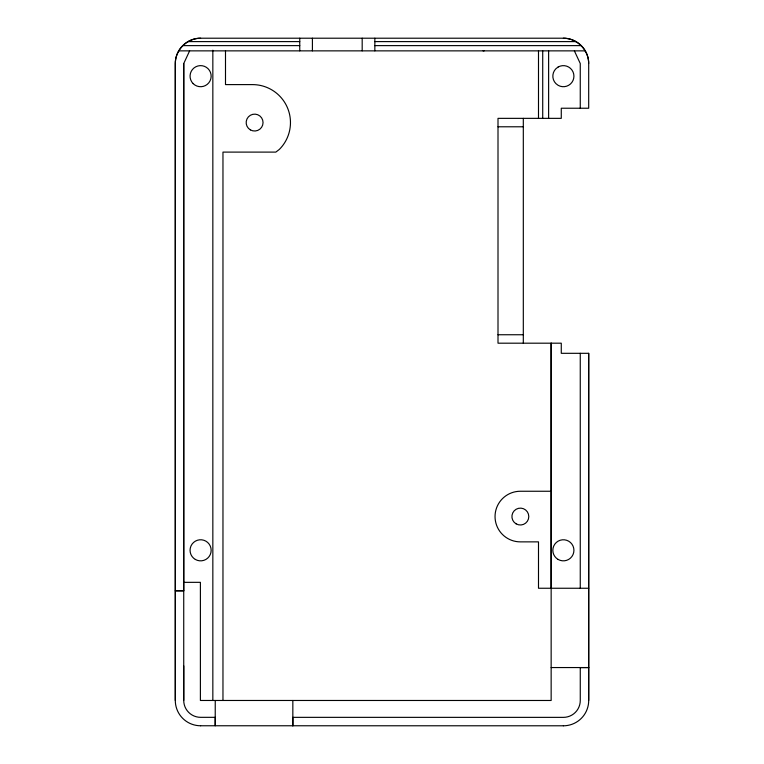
<?xml version="1.0" encoding="UTF-8"?>
<svg xmlns="http://www.w3.org/2000/svg" width="764" height="764" viewBox="0 0 764 764"><rect width="100%" height="100%" fill="white"/><g stroke="black" fill="none" stroke-linecap="round" stroke-linejoin="round"><path stroke-width="1.15" d="M189.625 50.863L183.742 63.517L183.732 590.801L175.3 590.801L175.3 63.517C175.214 49.966 187.065 38.124 200.607 38.21L563.383 38.21C576.925 38.124 588.777 49.966 588.691 63.517L588.691 108.23L561.273 108.23L561.273 118.353L498.004 118.353L498.004 343.189L561.273 343.189L561.273 353.312L588.691 353.312L588.7 700.492A25.307 25.307 0 0 1 563.393 725.8M200.607 725.762A25.307 25.307 0 0 1 175.3 700.454L175.319 590.782L183.752 590.792M215.247 700.473L215.219 725.79L215.247 717.329L200.607 717.329A16.875 16.875 0 0 1 183.732 700.454L183.742 665.883M292.841 700.473L292.841 725.79L292.841 717.348L563.393 717.367A16.875 16.875 0 0 0 580.268 700.492L580.268 667.574L588.7 667.564M551.15 588.251L551.15 343.189L551.15 700.483L200.397 700.473L200.397 582.33L183.732 582.349M580.258 588.251L580.258 353.312M588.691 700.473L588.691 353.312M187.954 41.6L299.755 41.6M374.847 41.6L576.037 41.6M182.711 45.62L299.755 45.62M374.847 45.62L581.28 45.62M483.077 50.863L484.08 50.863M178.69 50.863L585.3 50.863M498.004 126.786L523.311 126.786M498.004 334.747L523.311 334.747M551.15 491.252L520.36 491.252A25.307 25.307 0 0 0 495.043 516.559A25.307 25.307 0 0 0 520.36 541.867L538.496 541.867L538.496 588.251L588.691 588.251M551.15 667.555L588.691 667.555M200.607 725.762L563.383 725.79M574.375 50.863L580.258 63.517L580.258 108.23M548.619 50.863L548.619 118.353M542.717 50.844L542.717 118.353M538.496 50.844L538.496 118.353M523.311 118.353L523.311 343.189M374.847 38.21L374.847 50.863M362.184 38.21L362.184 50.863M312.409 38.21L312.409 50.863M299.755 38.21L299.755 50.863M225.495 50.863L225.495 84.603L252.492 84.603A37.961 37.961 0 0 1 279.337 149.419L275.842 152.103L222.964 152.103L222.964 700.473M212.841 50.223L212.841 700.473M183.742 63.517L183.732 700.445M175.3 700.454L175.3 63.517A25.307 25.307 0 0 1 200.607 38.21M563.383 38.21A25.307 25.307 0 0 1 588.691 63.517M558.112 67.041L555.925 68.712A10.543 10.543 0 0 0 555.925 83.629L558.112 85.301A10.543 10.543 0 0 0 573.926 76.171A10.543 10.543 0 0 0 558.112 67.041M250.382 129.88A8.433 8.433 0 0 0 263.045 122.574A8.433 8.433 0 0 0 250.382 115.269A8.433 8.433 0 0 0 250.382 129.88M193.158 83.629A10.543 10.543 0 0 0 210.797 78.902A10.543 10.543 0 0 0 197.886 65.981A10.543 10.543 0 0 0 193.158 83.629M558.112 559.439A10.543 10.543 0 0 0 573.926 550.309A10.543 10.543 0 0 0 558.112 541.17A10.543 10.543 0 0 0 558.112 559.439M516.139 523.865A8.433 8.433 0 0 0 528.793 516.559A8.433 8.433 0 0 0 516.139 509.254A8.433 8.433 0 0 0 516.139 523.865M195.336 559.439A10.543 10.543 0 0 0 211.16 550.309A10.543 10.543 0 0 0 195.336 541.17A10.543 10.543 0 0 0 195.336 559.439"/></g></svg>
